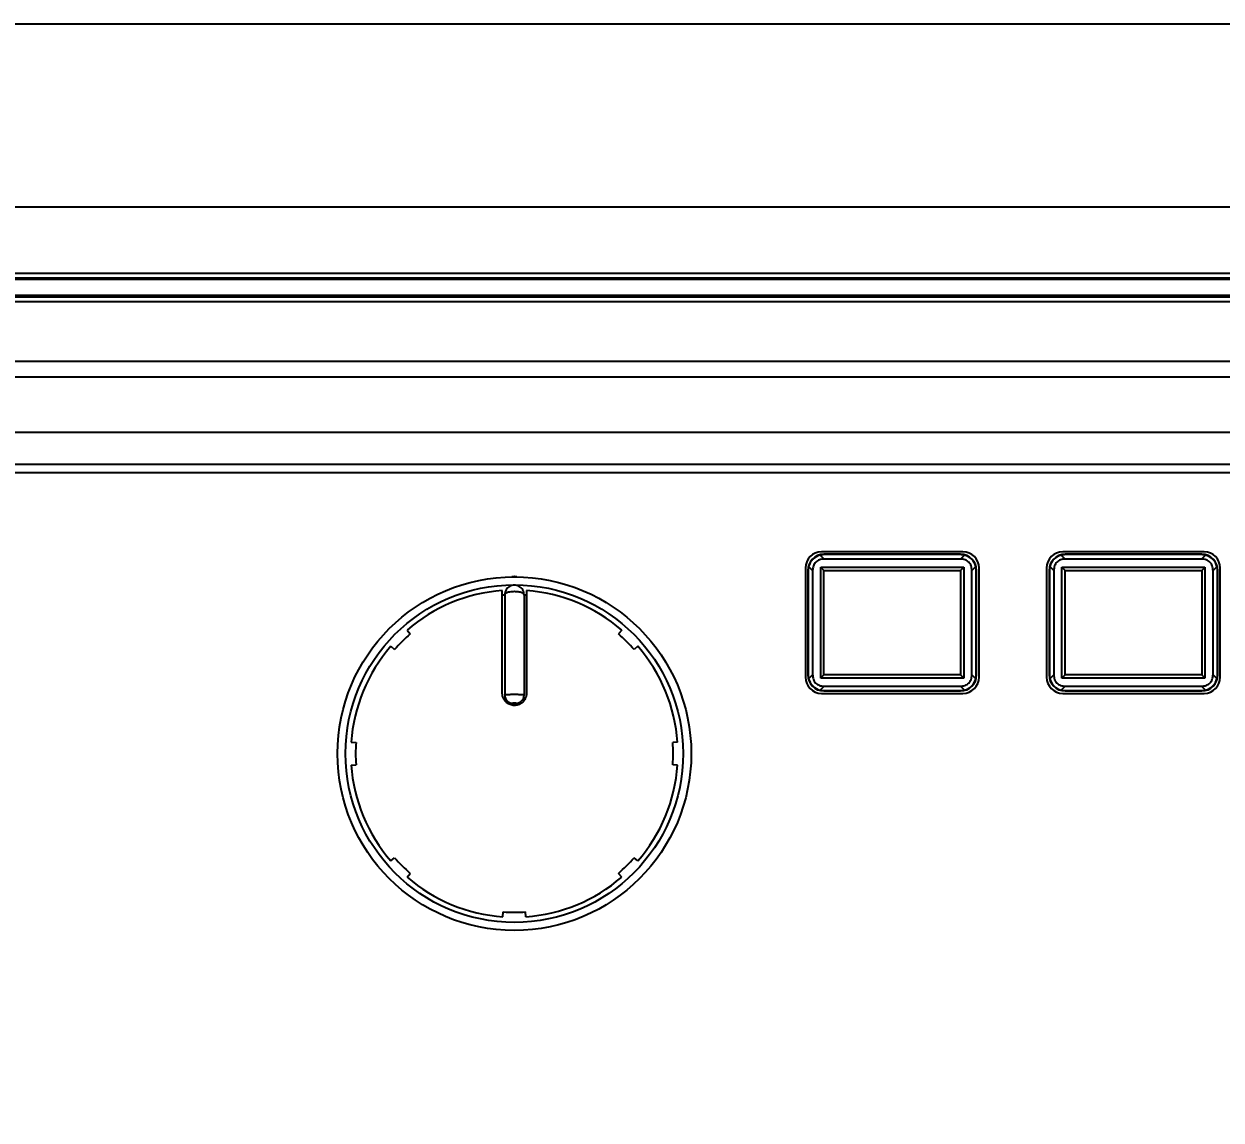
# Model space of a CAD drawing. Extents: x 1917 to 2535, y 2392 to 2924.
# Drawn here: x 1992.5 to 2066.9, y 2460.2 to 2528.4 of the extents above; entities that cross this region are included whole.
import ezdxf

# ---------------------------------------------------------------- set-up
doc = ezdxf.new("R2010")
doc.units = 0
doc.header["$LTSCALE"] = 10
doc.header["$MEASUREMENT"] = 0
doc.layers.get('0').update_dxf_attribs({"linetype": 'CONTINUOUS'})
doc.layers.get('DEFPOINTS').update_dxf_attribs({"linetype": 'CONTINUOUS'})
doc.layers.add('DIM', color=7, linetype='CONTINUOUS')
doc.styles.add('DIM-2', font='sanss___.ttf', dxfattribs={"height": 4.4})
doc.dimstyles.new('gw', dxfattribs={"dimscale": 2, "dimtxt": 5, "dimasz": 2, "dimexe": 1, "dimexo": 2, "dimgap": 1, "dimtad": 1, "dimdec": 1, "dimzin": 0, "dimdsep": 46, "dimtxsty": 'DIM-2', "dimcen": 2, "dimdle": 6, "dimadec": 0, "dimazin": 0, "dimtp": 0.1, "dimtm": 0.1, "dimtfac": 1, "dimtdec": 1, "dimtofl": 0, "dimtmove": 2, "dimatfit": 3, "dimfxl": 0, "dimtolj": 1, "dimtzin": 0, "dimarcsym": 0})

# ---------------------------------------------------------------- blocks, each defined once
blk = doc.blocks.new('*D2')
at = {"layer": 'DEFPOINTS', "color": 0}
for p in [(2054.75, 2576.304), (2152.117, 2419.9), (2204, 2419.9)]:
    blk.add_point(p, dxfattribs=at)
at = {"layer": 'DIM', "color": 0, "lineweight": -2}
for p, q in [((2058.75, 2576.304), (2206, 2576.304)), ((2204, 2572.304), (2204, 2423.9)), ((2156.117, 2419.9), (2206, 2419.9))]:
    blk.add_line(p, q, dxfattribs=at)
at = {"layer": 'DIM', "color": 0}
for points in [[(2203.333, 2572.304), (2204.667, 2572.304), (2204, 2576.304)], [(2203.333, 2423.9), (2204.667, 2423.9), (2204, 2419.9)]]:
    blk.add_solid(points, dxfattribs=at)
at = {"layer": 'DIM', "color": 0, "insert": (2199.731, 2498.102), "char_height": 4.4, "attachment_point": 5, "rotation": 90, "style": 'DIM-2'}
blk.add_mtext('\\A1;156.4', dxfattribs=at)

msp = doc.modelspace()

# ---------------------------------------------------------------- linework, layer by layer
at = {"color": 7}
for p, q in [((1921.077, 2528.4), (2166.735, 2528.4)), ((2150, 2517), (1938, 2517)), ((2166.735, 2512.871), (1921.265, 2512.871)), ((2168.77, 2512.5), (1919.23, 2512.5)), ((2166.735, 2512.573), (1921.265, 2512.573)), ((2168.77, 2511.5), (1919.23, 2511.5)), ((1921.265, 2511.427), (2166.735, 2511.427)), ((1921.265, 2511.129), (2166.735, 2511.129)), ((2166.735, 2507.387), (1921.265, 2507.387)), ((2166.735, 2506.412), (1921.265, 2506.412)), ((1917.71, 2503), (2170.29, 2503)), ((1926, 2501), (2162, 2501)), ((1926, 2500.5), (2162, 2500.5)), ((2042.009, 2495.348), (2042.257, 2495.1)), ((2050.9, 2495.55), (2042.1, 2495.55)), ((2042.25, 2495.379), (2042.25, 2495.4)), ((2050.75, 2495.4), (2042.25, 2495.4)), ((2050.75, 2495.379), (2042.25, 2495.379)), ((2050.743, 2495.1), (2042.257, 2495.1)), ((2050.991, 2495.348), (2050.743, 2495.1)), ((2050.75, 2495.379), (2050.75, 2495.4)), ((2057.009, 2495.348), (2057.257, 2495.1)), ((2065.9, 2495.55), (2057.1, 2495.55)), ((2065.75, 2495.4), (2057.25, 2495.4)), ((2057.25, 2495.379), (2057.25, 2495.4)), ((2065.75, 2495.379), (2057.25, 2495.379)), ((2065.743, 2495.1), (2057.257, 2495.1)), ((2065.991, 2495.348), (2065.743, 2495.1)), ((2065.75, 2495.379), (2065.75, 2495.4)), ((2041.1, 2494.55), (2041.1, 2487.75)), ((2041.25, 2494.4), (2041.25, 2487.9)), ((2041.271, 2494.4), (2041.25, 2494.4)), ((2041.271, 2494.4), (2041.271, 2487.9)), ((2041.302, 2494.641), (2041.55, 2494.393)), ((2041.55, 2494.393), (2041.55, 2487.907)), ((2042.05, 2487.7), (2042.05, 2494.6)), ((2042.05, 2494.6), (2050.95, 2494.6)), ((2042.05, 2494.6), (2042.25, 2494.4)), ((2042.25, 2487.9), (2042.25, 2494.4)), ((2042.25, 2494.4), (2050.75, 2494.4)), ((2050.95, 2494.6), (2050.75, 2494.4)), ((2050.75, 2494.4), (2050.75, 2487.9)), ((2050.95, 2494.6), (2050.95, 2487.7)), ((2051.698, 2494.641), (2051.45, 2494.393)), ((2051.45, 2487.907), (2051.45, 2494.393)), ((2051.729, 2494.4), (2051.75, 2494.4)), ((2051.729, 2487.9), (2051.729, 2494.4)), ((2051.75, 2487.9), (2051.75, 2494.4)), ((2051.9, 2487.75), (2051.9, 2494.55)), ((2056.1, 2494.55), (2056.1, 2487.75)), ((2056.271, 2494.4), (2056.25, 2494.4)), ((2056.25, 2494.4), (2056.25, 2487.9)), ((2056.271, 2494.4), (2056.271, 2487.9)), ((2056.302, 2494.641), (2056.55, 2494.393)), ((2056.55, 2494.393), (2056.55, 2487.907)), ((2057.05, 2494.6), (2065.95, 2494.6)), ((2057.05, 2494.6), (2057.25, 2494.4)), ((2057.05, 2487.7), (2057.05, 2494.6)), ((2057.25, 2494.4), (2065.75, 2494.4)), ((2057.25, 2487.9), (2057.25, 2494.4)), ((2065.95, 2494.6), (2065.75, 2494.4)), ((2065.75, 2494.4), (2065.75, 2487.9)), ((2065.95, 2494.6), (2065.95, 2487.7)), ((2066.698, 2494.641), (2066.45, 2494.393)), ((2066.45, 2487.907), (2066.45, 2494.393)), ((2066.729, 2494.4), (2066.75, 2494.4)), ((2066.729, 2487.9), (2066.729, 2494.4)), ((2066.75, 2487.9), (2066.75, 2494.4)), ((2066.9, 2487.75), (2066.9, 2494.55)), ((2022.25, 2486.748), (2022.25, 2493.148)), ((2022.25, 2492.888), (2022.4, 2492.888)), ((2022.4, 2492.888), (2022.4, 2486.632)), ((2023.6, 2492.888), (2023.6, 2486.632)), ((2023.6, 2492.888), (2023.75, 2492.888)), ((2023.75, 2493.148), (2023.75, 2486.748)), ((2016.324, 2490.679), (2016.523, 2490.45)), ((2029.676, 2490.679), (2029.477, 2490.45)), ((2015.321, 2489.676), (2015.55, 2489.477)), ((2030.679, 2489.676), (2030.45, 2489.477)), ((2041.271, 2487.9), (2041.25, 2487.9)), ((2041.302, 2487.659), (2041.55, 2487.907)), ((2042.05, 2487.7), (2042.25, 2487.9)), ((2050.95, 2487.7), (2042.05, 2487.7)), ((2050.75, 2487.9), (2042.25, 2487.9)), ((2050.95, 2487.7), (2050.75, 2487.9)), ((2051.698, 2487.659), (2051.45, 2487.907)), ((2051.729, 2487.9), (2051.75, 2487.9)), ((2056.271, 2487.9), (2056.25, 2487.9)), ((2056.302, 2487.659), (2056.55, 2487.907)), ((2057.05, 2487.7), (2057.25, 2487.9)), ((2065.95, 2487.7), (2057.05, 2487.7)), ((2065.75, 2487.9), (2057.25, 2487.9)), ((2065.95, 2487.7), (2065.75, 2487.9)), ((2066.698, 2487.659), (2066.45, 2487.907)), ((2066.729, 2487.9), (2066.75, 2487.9)), ((2042.009, 2486.952), (2042.257, 2487.2)), ((2042.1, 2486.75), (2050.9, 2486.75)), ((2042.25, 2486.921), (2050.75, 2486.921)), ((2042.25, 2486.921), (2042.25, 2486.9)), ((2042.25, 2486.9), (2050.75, 2486.9)), ((2042.257, 2487.2), (2050.743, 2487.2)), ((2050.991, 2486.952), (2050.743, 2487.2)), ((2050.75, 2486.921), (2050.75, 2486.9)), ((2057.009, 2486.952), (2057.257, 2487.2)), ((2057.1, 2486.75), (2065.9, 2486.75)), ((2057.25, 2486.921), (2065.75, 2486.921)), ((2057.25, 2486.921), (2057.25, 2486.9)), ((2057.25, 2486.9), (2065.75, 2486.9)), ((2057.257, 2487.2), (2065.743, 2487.2)), ((2065.991, 2486.952), (2065.743, 2487.2)), ((2065.75, 2486.921), (2065.75, 2486.9)), ((2022.9, 2486.133), (2023.1, 2486.133)), ((2012.849, 2483.71), (2013.152, 2483.689)), ((2033.151, 2483.71), (2032.848, 2483.689)), ((2012.849, 2482.29), (2013.152, 2482.311)), ((2033.151, 2482.29), (2032.848, 2482.311)), ((2015.321, 2476.324), (2015.55, 2476.523)), ((2030.679, 2476.324), (2030.45, 2476.523)), ((2016.324, 2475.321), (2016.523, 2475.55)), ((2029.676, 2475.321), (2029.477, 2475.55)), ((2022.29, 2472.849), (2022.311, 2473.152)), ((2023.71, 2472.849), (2023.689, 2473.152))]:
    msp.add_line(p, q, dxfattribs=at)
for radius in [11, 10.5]:
    msp.add_circle((2023, 2483), radius, dxfattribs=at)
for centre, radius, start, end in [((2042.1, 2494.55), 1, 90, 180), ((2042.25, 2494.4), 1, 90, 180), ((2042.256, 2494.394), 0.985, 104.51006, 165.48994), ((2042.25, 2494.417), 0.962, 90.00046, 104.50913), ((2050.75, 2494.4), 1, 0, 90), ((2050.75, 2494.417), 0.962, 75.49087, 89.99954), ((2050.9, 2494.55), 1, 0, 90), ((2050.744, 2494.394), 0.985, 14.51006, 75.48994), ((2057.1, 2494.55), 1, 90, 180), ((2057.25, 2494.4), 1, 90, 180), ((2057.256, 2494.394), 0.985, 104.51006, 165.48994), ((2057.25, 2494.417), 0.962, 90.00046, 104.50913), ((2065.75, 2494.4), 1, 0, 90), ((2065.75, 2494.417), 0.962, 75.49087, 89.99954), ((2065.9, 2494.55), 1, 0, 90), ((2065.744, 2494.394), 0.985, 14.51006, 75.48994), ((2042.233, 2494.4), 0.962, 165.49087, 179.99954), ((2050.767, 2494.4), 0.962, 0.00046, 14.50913), ((2057.233, 2494.4), 0.962, 165.49087, 179.99954), ((2065.767, 2494.4), 0.962, 0.00046, 14.50913), ((2023, 2493.414), 0.6, 75.48867, 104.4933), ((2023, 2493.413), 0.601, 75.76583, 104.23119), ((2023, 2483), 10.175, 94.22698, 131), ((2023, 2483), 10.175, 49, 85.77302), ((2023, 2483), 9.872, 131, 139), ((2023, 2483), 9.872, 41, 49), ((2023, 2483), 10.175, 139, 176), ((2023, 2483), 10.175, 4, 41), ((2042.1, 2487.75), 1, 180, 270), ((2042.25, 2487.9), 1, 180, 270), ((2042.233, 2487.9), 0.962, 180.00046, 194.50913), ((2042.256, 2487.906), 0.985, 194.51006, 255.48994), ((2050.75, 2487.9), 1, 270, 0), ((2050.9, 2487.75), 1, 270, 0), ((2050.744, 2487.906), 0.985, 284.51006, 345.48994), ((2050.767, 2487.9), 0.962, 345.49087, 359.99954), ((2057.1, 2487.75), 1, 180, 270), ((2057.25, 2487.9), 1, 180, 270), ((2057.233, 2487.9), 0.962, 180.00046, 194.50913), ((2057.256, 2487.906), 0.985, 194.51006, 255.48994), ((2065.75, 2487.9), 1, 270, 0), ((2065.9, 2487.75), 1, 270, 0), ((2065.744, 2487.906), 0.985, 284.51006, 345.48994), ((2065.767, 2487.9), 0.962, 345.49087, 359.99954), ((2022.993, 2486.748), 0.743, 180.00038, 181.26115), ((2023.008, 2486.748), 0.742, 358.73685, 359.99953), ((2042.25, 2487.883), 0.962, 255.49087, 269.99954), ((2050.75, 2487.883), 0.962, 270.00046, 284.50913), ((2057.25, 2487.883), 0.962, 255.49087, 269.99954), ((2065.75, 2487.883), 0.962, 270.00046, 284.50913), ((2022.9, 2486.633), 0.5, 180.07418, 270.05573), ((2023.1, 2486.633), 0.5, 269.94494, 359.92589), ((2023, 2483), 9.872, 176, 184), ((2023, 2483), 9.872, 356, 4), ((2023, 2483), 10.175, 184, 221), ((2023, 2483), 10.175, 319, 356), ((2023, 2483), 9.872, 221, 229), ((2023, 2483), 9.872, 311, 319), ((2023, 2483), 10.175, 229, 266), ((2023, 2483), 10.175, 274, 311), ((2023, 2483), 9.872, 266, 274)]:
    msp.add_arc(centre, radius, start, end, dxfattribs=at)
for points, start_tangent, end_tangent in [([(2042.257, 2495.1), (2041.97, 2495.054), (2041.741, 2494.912), (2041.597, 2494.681), (2041.55, 2494.393)], (-1, 0), (0, -1)), ([(2051.45, 2494.393), (2051.404, 2494.68), (2051.262, 2494.909), (2051.031, 2495.053), (2050.743, 2495.1)], (0, 1), (-1, 0)), ([(2057.257, 2495.1), (2056.97, 2495.054), (2056.741, 2494.912), (2056.597, 2494.681), (2056.55, 2494.393)], (-1, 0), (0, -1)), ([(2066.45, 2494.393), (2066.404, 2494.68), (2066.262, 2494.909), (2066.031, 2495.053), (2065.743, 2495.1)], (0, 1), (-1, 0)), ([(2023.6, 2492.888), (2023.58, 2493.04), (2023.521, 2493.184), (2023.425, 2493.308), (2023.3, 2493.403), (2023.155, 2493.463), (2023, 2493.483), (2022.846, 2493.463), (2022.7, 2493.404), (2022.576, 2493.309), (2022.48, 2493.185), (2022.42, 2493.041), (2022.4, 2492.888)], (-0.000744, 1), (-0.000764, -1)), ([(2023.6, 2492.888), (2023.58, 2492.936), (2023.521, 2492.982), (2023.425, 2493.021), (2023.3, 2493.051), (2023.155, 2493.07), (2023, 2493.077), (2022.846, 2493.07), (2022.7, 2493.051), (2022.576, 2493.021), (2022.48, 2492.982), (2022.42, 2492.936), (2022.4, 2492.888)], (-0.002249, 0.999997), (-0.002307, -0.999997)), ([(2041.55, 2487.907), (2041.596, 2487.62), (2041.738, 2487.391), (2041.969, 2487.247), (2042.257, 2487.2)], (0, -1), (1, 0)), ([(2050.743, 2487.2), (2051.03, 2487.246), (2051.259, 2487.388), (2051.403, 2487.619), (2051.45, 2487.907)], (1, 0), (0, 1)), ([(2056.55, 2487.907), (2056.596, 2487.62), (2056.738, 2487.391), (2056.969, 2487.247), (2057.257, 2487.2)], (0, -1), (1, 0)), ([(2065.743, 2487.2), (2066.03, 2487.246), (2066.259, 2487.388), (2066.403, 2487.619), (2066.45, 2487.907)], (1, 0), (0, 1)), ([(2023.75, 2486.732), (2023.731, 2486.579), (2023.677, 2486.427), (2023.602, 2486.302), (2023.517, 2486.206), (2023.421, 2486.129), (2023.307, 2486.066), (2023.183, 2486.023), (2023.055, 2486.002), (2022.927, 2486.004), (2022.799, 2486.027), (2022.676, 2486.074), (2022.563, 2486.14), (2022.469, 2486.219), (2022.383, 2486.323), (2022.31, 2486.454), (2022.265, 2486.601), (2022.25, 2486.732)], (-0.022037, -0.999757), (-0.022003, 0.999758)), ([(2023.6, 2486.632), (2023.583, 2486.642), (2023.531, 2486.651), (2023.449, 2486.659), (2023.341, 2486.665), (2023.213, 2486.669), (2023.072, 2486.672), (2022.928, 2486.672), (2022.787, 2486.669), (2022.659, 2486.665), (2022.551, 2486.659), (2022.469, 2486.651), (2022.417, 2486.642), (2022.4, 2486.632)], (-0.000853, 1), (-0.001808, -0.999998)), ([(2023.1, 2486.133), (2023.097, 2486.135), (2023.088, 2486.136), (2023.074, 2486.137), (2023.056, 2486.138), (2023.035, 2486.139), (2023.012, 2486.139), (2022.988, 2486.139), (2022.965, 2486.139), (2022.944, 2486.138), (2022.926, 2486.137), (2022.912, 2486.136), (2022.903, 2486.135), (2022.9, 2486.133)], (-0.370358, 0.928889), (-0.373411, -0.927666))]:
    msp.add_spline(points, degree=3, dxfattribs=dict(at, start_tangent=start_tangent, end_tangent=end_tangent))

# ---------------------------------------------------------------- dimensions: what is measured, and where the dimension line sits
at = {"layer": 'DIM'}
dim = msp.add_linear_dim(base=(2204, 2419.9), p1=(2054.75, 2576.304), p2=(2152.117, 2419.9), angle=90, dimstyle='gw', dxfattribs=at)
dim.commit()
dim.dimension.update_dxf_attribs({"geometry": '*D2', "text_midpoint": (2199.731, 2498.102)})

doc.saveas('drawing.dxf')
